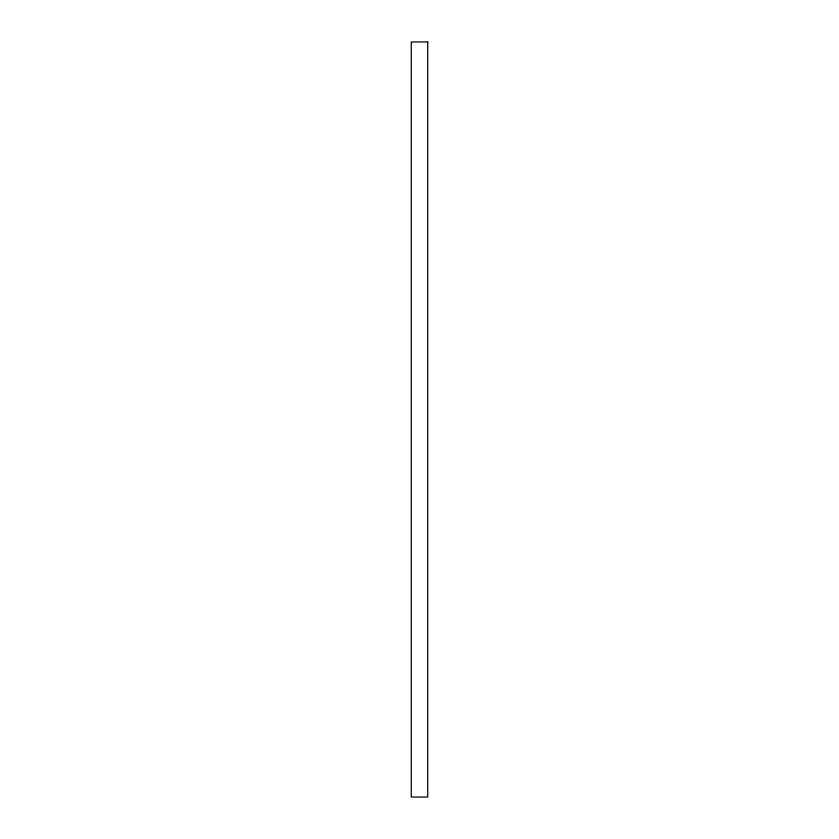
<?xml version="1.0" encoding="UTF-8"?>
<svg xmlns="http://www.w3.org/2000/svg" width="839" height="839" viewBox="0 0 839 839"><rect width="100%" height="100%" fill="white"/><g stroke="black" fill="none" stroke-linecap="round" stroke-linejoin="round"><path stroke-width="1.26" d="M427.733 41.95L411.267 41.95L411.267 797.05L427.733 797.05L427.733 41.95"/></g></svg>
